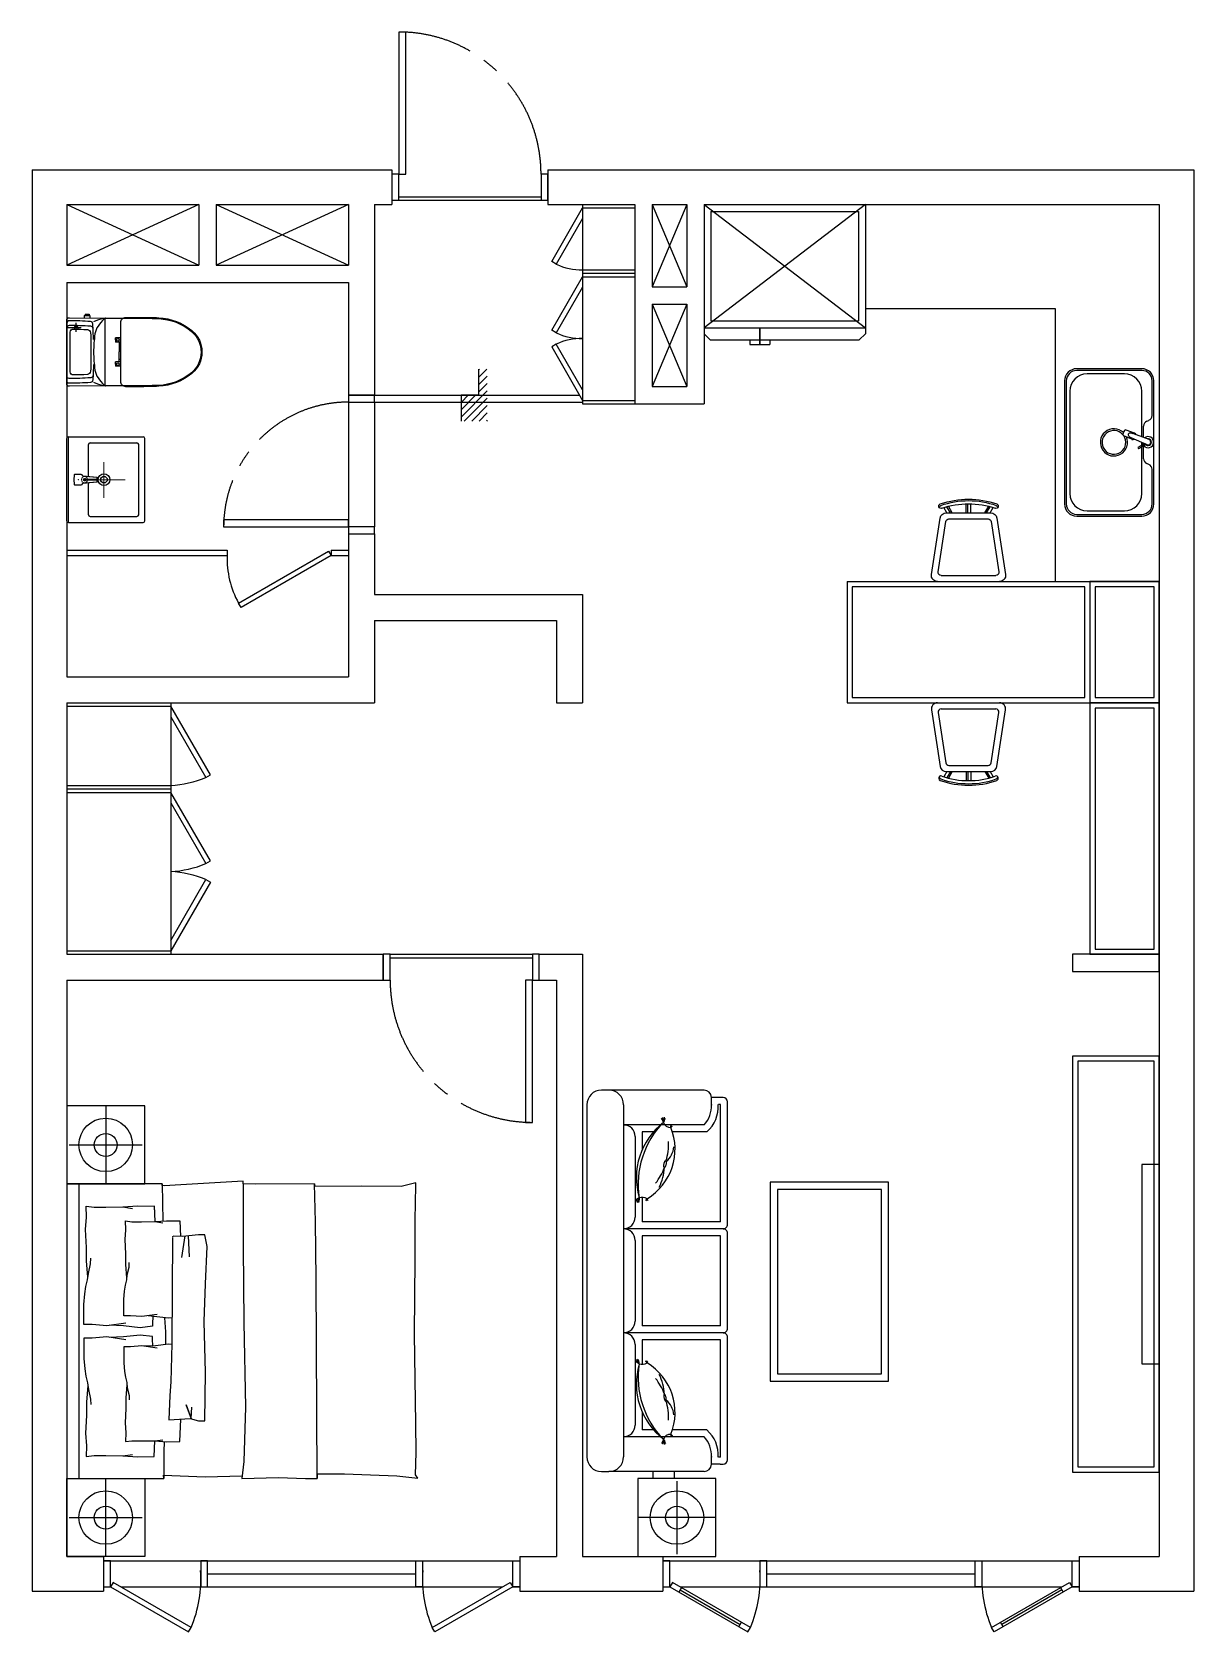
# Model space of a CAD drawing. Header units: millimetres. Extents: x 0 to 6700, y -235 to 8995.
import ezdxf

# ---------------------------------------------------------------- set-up
doc = ezdxf.new("R2010")
doc.units = ezdxf.units.MM
doc.linetypes.add('CENTER', pattern=[2, 1.25, -0.25, 0.25, -0.25])
doc.linetypes.add('CENTER2', pattern=[28.575, 19.05, -3.175, 3.175, -3.175])
for name, color, linetype in [('가구보조선', 8, 'Continuous'), ('가구선', 4, 'Continuous'), ('내벽선', 2, 'Continuous'), ('보조선', 8, 'Continuous'), ('입면선', 2, 'Continuous'), ('창호보조선', 8, 'Continuous'), ('창호선', 4, 'Continuous'), ('해치선', 5, 'Continuous')]:
    doc.layers.add(name, color=color, linetype=linetype)
doc.layers.add('외벽선', color=2, linetype='Continuous', lineweight=25)

# ---------------------------------------------------------------- blocks, each defined once
blk = doc.blocks.new('문900')
at = {"layer": '창호보조선', "linetype": 'CENTER2', "ltscale": 30}
blk.add_arc((15954.3, 22383.5), 820, 360, 90, dxfattribs=at)
at = {"layer": '창호선'}
for points in [[(15954.3, 22383.5), (15994.3, 22383.5), (15994.3, 23203.5), (15954.3, 23203.5)], [(15914.3, 22233.5), (15954.3, 22233.5), (15954.3, 22383.5), (15914.3, 22383.5)], [(16774.3, 22233.5), (16814.3, 22233.5), (16814.3, 22383.5), (16774.3, 22383.5)]]:
    blk.add_lwpolyline(points, close=True, dxfattribs=at)
blk = doc.blocks.new('문800')
at = {"layer": '창호보조선', "linetype": 'CENTER2', "ltscale": 30}
blk.add_arc((15954.3, 22383.5), 720, 360, 90, dxfattribs=at)
at = {"layer": '창호선'}
for points in [[(15954.3, 22383.5), (15994.3, 22383.5), (15994.3, 23103.5), (15954.3, 23103.5)], [(15914.3, 22233.5), (15954.3, 22233.5), (15954.3, 22383.5), (15914.3, 22383.5)], [(16674.3, 22233.5), (16714.3, 22233.5), (16714.3, 22383.5), (16674.3, 22383.5)]]:
    blk.add_lwpolyline(points, close=True, dxfattribs=at)
blk = doc.blocks.new('양변기')
at = {"layer": '가구보조선', "color": 8}
for p, q in [((314.9, 7238.6), (314.9, 7224.7)), ((314.9, 7238.6), (347.9, 7238.6)), ((319.9, 7247.3), (319.9, 7238.6)), ((319.9, 7247.3), (342.9, 7247.3)), ((342.9, 7247.3), (342.9, 7238.6)), ((347.9, 7238.6), (347.9, 7224.3)), ((296.6, 7168.2), (219.2, 7168.3)), ((268.6, 7145), (268.6, 7196.9)), ((525.2, 7110.8), (495.6, 7110.8)), ((495.6, 7098.2), (495.6, 7110.8)), ((495.6, 7098.2), (495.6, 7085.7)), ((525.2, 7085.7), (495.6, 7085.7)), ((516.2, 7085.7), (516.2, 7029.8)), ((525.2, 7073.8), (516.2, 7073.8)), ((516.2, 6970.8), (516.2, 7029.8)), ((525.2, 6959.8), (525.2, 7099.8)), ((525.2, 6970.8), (495.6, 6970.8)), ((495.6, 6958.2), (495.6, 6970.8)), ((495.6, 6958.2), (495.6, 6945.7)), ((525.2, 6945.7), (495.6, 6945.7)), ((525.2, 6985.8), (516.2, 6985.8))]:
    blk.add_line(p, q, dxfattribs=at)
for points in [[(368.2, 7099.7, 0.008314), (364.3, 7189.9, 0.373546), (350.5, 7204, 0.022346), (228.5, 7208.4, 0.411832), (213.6, 7193.4)], [(429.4, 7218.7, 0.059514), (394.9, 7177, 0.12263), (376.4, 7132.4, 0.037359), (368.6, 7028.2, 0.037359), (376.4, 6924.1, 0.12263), (394.9, 6879.4, 0.059514), (429.4, 6837.8)], [(438.6, 7223.2, 0.414214), (433.6, 7218.2), (433.6, 7028.2), (433.6, 6838.2, 0.414214), (438.6, 6833.2)], [(365.8, 7162.8, 0.379627), (351.8, 7177, 0.019147), (228.5, 7180.9, 0.412269), (213.6, 7165.9)], [(368.2, 6956.8, -0.008314), (364.3, 6866.6, -0.373546), (350.5, 6852.5, -0.022346), (228.5, 6848, -0.411832), (213.6, 6863)], [(365.8, 6893.7, -0.379627), (351.8, 6879.5, -0.019147), (228.5, 6875.6, -0.412269), (213.6, 6890.6)]]:
    blk.add_lwpolyline(points, format="xyb", dxfattribs=at)
blk.add_lwpolyline([(353.6, 7028.2, -0.010217), (351.3, 6917.9, -0.381659), (332.8, 6898.8, -0.016917), (251.7, 6895.7, -0.415352), (233.6, 6913.7), (233.6, 7028.2), (233.6, 7142.7, -0.415352), (251.7, 7160.7, -0.016917), (332.8, 7157.7, -0.381659), (351.3, 7138.6, -0.010217)], format="xyb", close=True, dxfattribs=at)
for centre, radius in [((268.6, 7168.2), 10.5), ((508.6, 7098.2), 8), ((508.6, 6958.2), 8)]:
    blk.add_circle(centre, radius, dxfattribs=at)
for centre, start, end in [((494.1, 6920.9), 102.81715, 114.07631), ((494.1, 7135.6), 245.92369, 257.18285)]:
    blk.add_arc(centre, 308.7, start, end, dxfattribs=at)
at = {"layer": '가구선', "color": 4}
for points in [[(213.6, 7028.2), (213.6, 7210.7, -0.41788), (228.8, 7225.7), (428.6, 7223.2, -0.410556)], [(428.6, 7223.2), (646.3, 7223.2, -0.012201), (743.9, 7220.9, -0.162311), (932.5, 7147.5, -0.223191), (988.6, 7028.2, -0.223191), (932.5, 6908.9, -0.162311), (743.9, 6835.6, -0.012201), (646.3, 6833.2), (428.6, 6833.2)], [(525.2, 7099.8), (525.2, 7198.2, -0.414214), (555.2, 7228.2), (646.3, 7228.2, -0.012201), (744.1, 7225.9, -0.162311), (935.7, 7151.4, -0.223191), (993.6, 7028.2, -0.223191), (935.7, 6905.1, -0.162311), (744.1, 6830.6, -0.012201), (646.3, 6828.2), (555.2, 6828.2, -0.414214), (525.2, 6858.2), (525.2, 6959.8)], [(428.6, 6833.2), (228.8, 6830.7, -0.41788), (213.6, 6845.7), (213.6, 7028.2)]]:
    blk.add_lwpolyline(points, format="xyb", dxfattribs=at)
blk = doc.blocks.new('세면기')
at = {"layer": '가구보조선', "color": 8, "lineweight": 15}
for p, q in [((223.6, 6119.1), (223.6, 6614.1)), ((255, 6366.6), (256.3, 6394.4)), ((256.5, 6366.6), (257.8, 6394.4)), ((261, 6398.4), (297.8, 6398.4)), ((261, 6396.9), (297.8, 6396.9)), ((302.6, 6393.6), (302.6, 6393.2)), ((255, 6366.6), (256.2, 6339.5)), ((256.5, 6366.7), (257.7, 6339.6)), ((261, 6336.4), (297.8, 6336.4)), ((261, 6334.9), (297.8, 6334.9)), ((302.6, 6339.7), (302.6, 6340)), ((307, 6344.8), (388.4, 6352.6)), ((389.2, 6353.3), (389.2, 6364))]:
    blk.add_line(p, q, dxfattribs=at)
at = {"layer": '가구보조선', "color": 8}
for p, q in [((338.6, 6385.4), (338.6, 6569.1)), ((348.6, 6579.1), (618.6, 6579.1)), ((628.6, 6164.1), (628.6, 6569.1)), ((301.1, 6340), (301.1, 6339.7)), ((306.8, 6346.3), (318.2, 6347.4)), ((338.6, 6164.1), (338.6, 6347.8)), ((348.6, 6154.1), (618.6, 6154.1))]:
    blk.add_line(p, q, dxfattribs=at)
at = {"layer": '가구보조선', "color": 8, "linetype": 'CENTER', "lineweight": 15, "ltscale": 2}
for p, q in [((428.6, 6262.1), (428.6, 6467.3)), ((312.3, 6366.6), (550.3, 6366.6))]:
    blk.add_line(p, q, dxfattribs=at)
at = {"layer": '가구보조선', "color": 8, "lineweight": 15}
for points in [[(306.8, 6387), (387.7, 6379.3), (387.7, 6369.1)], [(318.2, 6385.8), (387.6, 6379.2), (387.6, 6369.1)], [(318.2, 6347.4), (387.6, 6354), (387.6, 6364.1)]]:
    blk.add_lwpolyline(points, dxfattribs=at)
blk.add_lwpolyline([(307, 6388.4), (388.4, 6380.7, -0.386714), (389.2, 6379.9), (389.2, 6369.1)], format="xyb", dxfattribs=at)
blk.add_lwpolyline([(312.3, 6364), (393.4, 6364), (393.4, 6369.1), (312.3, 6369.1)], close=True, dxfattribs=at)
at = {"layer": '가구보조선', "color": 8}
for radius in [34, 19]:
    blk.add_circle((428.6, 6366.6), radius, dxfattribs=at)
for centre, start, end in [((348.6, 6569.1), 90, 180), ((618.6, 6569.1), 0, 90), ((348.6, 6164.1), 180, 270), ((618.6, 6164.1), 270, 0)]:
    blk.add_arc(centre, 10, start, end, dxfattribs=at)
at = {"layer": '가구보조선', "color": 8, "lineweight": 15}
for centre, radius, start, end in [((261, 6393.6), 4.8, 90, 169.45563), ((261, 6393.6), 3.3, 90, 169.45563), ((297.8, 6393.6), 4.8, 0, 90), ((297.8, 6393.6), 3.3, 0, 90), ((316.5, 6366.6), 17.7, 8.10981, 351.39653), ((307.4, 6393.2), 6.3, 180, 264.56878), ((307.4, 6393.2), 4.8, 180, 264.56878), ((316.5, 6366.6), 7.7, 18.91522, 339.89406), ((261, 6339.7), 4.8, 182.52079, 270), ((261, 6339.7), 3.3, 182.52079, 270), ((297.8, 6339.7), 3.3, 270, 0), ((297.8, 6339.7), 4.8, 270, 0), ((307.4, 6340), 6.3, 95.43122, 180), ((307.4, 6340), 4.8, 95.43122, 180), ((388.4, 6353.3), 0.778, 275.43122, 0)]:
    blk.add_arc(centre, radius, start, end, dxfattribs=at)
at = {"layer": '가구보조선', "color": 8, "linetype": 'ByBlock', "lineweight": 15}
blk.add_point((280.8, 6366.6), dxfattribs=at)
at = {"layer": '가구선', "color": 4}
for p, q in [((213.6, 6129.1), (213.6, 6604.1)), ((223.6, 6614.1), (653.6, 6614.1)), ((663.6, 6129.1), (663.6, 6604.1)), ((223.6, 6119.1), (653.6, 6119.1))]:
    blk.add_line(p, q, dxfattribs=at)
for centre, start, end in [((223.6, 6604.1), 90, 180), ((653.6, 6604.1), 0, 90), ((223.6, 6129.1), 180, 270), ((653.6, 6129.1), 270, 0)]:
    blk.add_arc(centre, 10, start, end, dxfattribs=at)
blk = doc.blocks.new('씽크볼')
at = {"layer": '가구보조선', "color": 8}
for p, q in [((6388.2, 6936.8), (6013.2, 6936.8)), ((5953.2, 6876.8), (5953.2, 6166.8)), ((6288.2, 6916.8), (6073.2, 6916.8)), ((6448.2, 6676.8), (6448.2, 6876.8)), ((5973.2, 6816.8), (5973.2, 6226.8)), ((6388.2, 6553.4), (6388.2, 6816.8)), ((6416.7, 6643.7), (6429.8, 6649.1)), ((6331.8, 6539.5), (6284.4, 6560.3)), ((6346.3, 6575.5), (6297.7, 6593.3)), ((6430.6, 6537.9), (6336.9, 6572.2)), ((6398.2, 6549.7), (6398.2, 6616)), ((6418.6, 6508.2), (6327.4, 6548.4)), ((6383.3, 6502.5), (6365.6, 6493.2)), ((6365.6, 6493.2), (6369.7, 6485.4)), ((6387.4, 6494.7), (6369.7, 6485.4)), ((6383.3, 6502.5), (6387.4, 6494.7)), ((6407.2, 6513.3), (6384.1, 6501.1)), ((6409.8, 6508.3), (6386.7, 6496.1)), ((6388.2, 6226.8), (6388.2, 6521.6)), ((6398.2, 6427.7), (6398.2, 6502.2)), ((6429.8, 6394.5), (6416.7, 6400)), ((6448.2, 6166.8), (6448.2, 6366.8)), ((6013.2, 6106.8), (6388.2, 6106.8)), ((6073.2, 6126.8), (6288.2, 6126.8))]:
    blk.add_line(p, q, dxfattribs=at)
for centre, radius, start, end in [((6013.2, 6876.8), 60, 90, 180), ((6388.2, 6876.8), 60, 0, 90), ((6073.2, 6816.8), 100, 90, 180), ((6288.2, 6816.8), 100, 0, 90), ((6418.2, 6676.8), 30, 292.61986, 0), ((6227.7, 6521.8), 78.5, 45.81843, 23.97108), ((6227.7, 6521.8), 68.5, 40.53117, 34.24144), ((6287.7, 6567.6), 8, 167.54563, 246.23419), ((6345.7, 6554.8), 67.5, 148.5994, 167.54563), ((6295, 6585.8), 8, 69.91084, 148.5994), ((6316.5, 6566.6), 7.17, 158.07252, 195.90723), ((6326.3, 6569.4), 17.3, 195.90723, 220.00003), ((6316.5, 6566.6), 7.17, 120.2378, 158.07252), ((6321.6, 6557.8), 17.3, 96.145, 120.2378), ((6334.9, 6576.6), 28.6, 220.00003, 235.61516), ((6322.8, 6546.6), 28.6, 80.52987, 96.145), ((6320.2, 6530.5), 44.9, 68.07252, 80.52987), ((6340.8, 6560.5), 16, 16.78074, 69.91084), ((6428.2, 6616), 30, 112.61986, 180), ((6424.6, 6523.1), 32, 218.85292, 129.92787), ((6344.1, 6590), 44.9, 235.61516, 248.07252), ((6338.3, 6554.1), 16, 246.23419, 299.36429), ((6424.6, 6523.1), 32, 186.21716, 208.75802), ((6424.6, 6523.1), 20, 209.32499, 106.82004), ((6424.6, 6523.1), 16, 248.07252, 68.07252), ((6428.2, 6427.7), 30, 180, 247.38014), ((6418.2, 6366.8), 30, 0, 67.38014), ((6073.2, 6226.8), 100, 180, 270), ((6288.2, 6226.8), 100, 270, 0), ((6013.2, 6166.8), 60, 180, 270), ((6388.2, 6166.8), 60, 270, 0)]:
    blk.add_arc(centre, radius, start, end, dxfattribs=at)
at = {"layer": '가구선', "color": 4}
for p, q in [((6388.2, 6946.8), (6013.2, 6946.8)), ((5943.2, 6876.8), (5943.2, 6166.8)), ((6458.2, 6166.8), (6458.2, 6876.8)), ((6013.2, 6096.8), (6388.2, 6096.8))]:
    blk.add_line(p, q, dxfattribs=at)
for centre, start, end in [((6013.2, 6876.8), 90, 180), ((6388.2, 6876.8), 0, 90), ((6013.2, 6166.8), 180, 270), ((6388.2, 6166.8), 270, 0)]:
    blk.add_arc(centre, 70, start, end, dxfattribs=at)
blk = doc.blocks.new('냉장고')
at = {"layer": '가구보조선', "color": 8}
for p, q in [((3888.6, 7882.5), (4818.6, 7171)), ((4818.6, 7882.5), (3888.6, 7171)), ((3928.6, 7842.5), (4778.6, 7842.5)), ((3928.6, 7842.5), (3928.6, 7211)), ((4778.6, 7842.5), (4778.6, 7211)), ((3928.6, 7211), (4778.6, 7211)), ((3888.6, 7171), (4818.6, 7171)), ((4207.9, 7171), (4207.9, 7074.9)), ((4210.9, 7171), (4210.9, 7074.9)), ((4152.9, 7101.3), (4152.9, 7074.9)), ((4152.9, 7074.9), (4267.1, 7074.9)), ((4267.1, 7101), (4267.1, 7074.9))]:
    blk.add_line(p, q, dxfattribs=at)
at = {"layer": '가구선', "color": 4}
for p, q in [((3888.6, 7882.5), (4818.6, 7882.5)), ((3888.6, 7882.5), (3888.6, 7171)), ((4818.6, 7882.5), (4818.6, 7171)), ((3888.6, 7171), (3888.6, 7136)), ((3923.6, 7101), (3888.6, 7136)), ((4783.6, 7101), (4818.6, 7136)), ((4818.6, 7171), (4818.6, 7136)), ((3923.6, 7101), (4783.6, 7101))]:
    blk.add_line(p, q, dxfattribs=at)
blk = doc.blocks.new('침실선')
at = {"layer": '가구보조선', "color": 8}
for p, q in [((3688, 9039.5), (3688, 8589.5)), ((3688, 9024.7), (3688, 8604.3)), ((3477.9, 8814.5), (3898.2, 8814.5)), ((3533, 8589.5), (3533, 6889.5)), ((4014, 8589.5), (4018, 8375.4)), ((4480.7, 8589.9), (4480.7, 8225.4)), ((4480.7, 8589.9), (4480.7, 8589.9)), ((4898.5, 8370.8), (4892.7, 8589.9)), ((3576.5, 8397.7), (3575.4, 8461)), ((3575.4, 8461), (3621.4, 8455.2)), ((3621.4, 8455.2), (3689.2, 8455.2)), ((3689.2, 8455.2), (3785.8, 8456.4)), ((3785.8, 8456.4), (3843.2, 8448.3)), ((3788.1, 8456.4), (3870.8, 8462.1)), ((3870.8, 8462.1), (3967.4, 8461)), ((3967.4, 8463), (3971.4, 8372.2)), ((3967.4, 8461), (3971.3, 8372.2)), ((3571.9, 8326.4), (3576.5, 8397.7)), ((3576.5, 8222.9), (3571.9, 8326.4)), ((3799.6, 8268.3), (3803.3, 8325.3)), ((3803.3, 8325.3), (3802.4, 8376)), ((3802.4, 8376), (3839.2, 8371.4)), ((3839.2, 8371.4), (3893.4, 8371.4)), ((3893.4, 8371.4), (3970.7, 8372.3)), ((3970.7, 8372.3), (4016.7, 8365.8)), ((3972.5, 8372.3), (4038.7, 8376.9)), ((4038.7, 8376.9), (4116, 8376)), ((4116, 8376), (4120, 8286.5)), ((4901.5, 8042.4), (4898.5, 8370.8)), ((3576.5, 8145.8), (3576.5, 8222.9)), ((3803.3, 8185.4), (3799.6, 8268.3)), ((4073.5, 8280.7), (4068.4, 7667.7)), ((4081, 8288.5), (4070.9, 8283.4)), ((4131.4, 8286), (4081, 8288.5)), ((4143.8, 8289.2), (4124, 8164.3)), ((4222.2, 8296.1), (4131.4, 8286)), ((4163.6, 8289.2), (4169.6, 8168.2)), ((4260.1, 8296.1), (4222.2, 8296.1)), ((4272.7, 8227.9), (4260.1, 8296.1)), ((4262.6, 8013.4), (4272.7, 8227.9)), ((4480.7, 8225.4), (4484.9, 7790.5)), ((3584.6, 8051.4), (3576.5, 8145.8)), ((3588, 8073.3), (3600.7, 8128.5)), ((3600.7, 8128.5), (3601.8, 8160.7)), ((3803.3, 8123.8), (3803.3, 8185.4)), ((3809.7, 8048.3), (3803.3, 8123.8)), ((3822.6, 8110), (3823.5, 8135.8)), ((3574.2, 7997.4), (3583.4, 8035.3)), ((3583.4, 8035.3), (3588, 8073.3)), ((3801.5, 8005.1), (3808.8, 8035.4)), ((3808.8, 8035.4), (3812.5, 8065.8)), ((3812.5, 8065.8), (3822.6, 8110)), ((4907.3, 6890.9), (4901.5, 8042.4)), ((3562.7, 7893.8), (3567.3, 7954.8)), ((3567.3, 7954.8), (3574.2, 7997.4)), ((3792.3, 7922.2), (3795.9, 7971)), ((3795.9, 7971), (3801.5, 8005.1)), ((4255, 7796.4), (4262.6, 8013.4)), ((3562.7, 7836.3), (3562.7, 7893.8)), ((3792.3, 7876.2), (3792.3, 7922.2)), ((3792.3, 7829.3), (3792.3, 7876.2)), ((3562.7, 7777.6), (3562.7, 7836.3)), ((3609.9, 7777.6), (3562.7, 7777.6)), ((3693.8, 7770.7), (3609.9, 7777.6)), ((3804.1, 7786.8), (3693.8, 7770.7)), ((3790.3, 7770.7), (3707.6, 7774.2)), ((3885.8, 7759.2), (3790.3, 7770.7)), ((3830, 7829.3), (3792.3, 7829.3)), ((3897.1, 7823.8), (3830, 7829.3)), ((3958.2, 7768.4), (3885.8, 7759.2)), ((3985.4, 7836.6), (3897.1, 7823.8)), ((4050.7, 7814.5), (3932.1, 7828.9)), ((3959.7, 7825.5), (3958.2, 7783.4)), ((3958.2, 7783.4), (3958.2, 7768.4)), ((4026, 7817.5), (4033.2, 7735.9)), ((4069.6, 7817), (4050.7, 7814.5)), ((4262.6, 7501.1), (4255, 7796.4)), ((4484.9, 7790.5), (4493.2, 7301.1)), ((3609.9, 7699.4), (3562.7, 7699.4)), ((3562.7, 7699.4), (3562.7, 7640.7)), ((3693.8, 7706.3), (3609.9, 7699.4)), ((3804.1, 7690.2), (3693.8, 7706.3)), ((3790.3, 7706.3), (3707.6, 7702.9)), ((3885.8, 7717.8), (3790.3, 7706.3)), ((3958.2, 7708.6), (3885.8, 7717.8)), ((3958.2, 7693.7), (3958.2, 7708.6)), ((3959.6, 7654.7), (3958.2, 7693.7)), ((4050.7, 7664.5), (3974.4, 7655.3)), ((4033.2, 7735.9), (4031.8, 7662.2)), ((4068.3, 7662.3), (4050.7, 7664.5)), ((4068.4, 7667.7), (4063.4, 7448.2)), ((3562.7, 7640.7), (3562.7, 7583.2)), ((3562.7, 7583.2), (3567.3, 7522.2)), ((3830, 7649.8), (3792.3, 7649.8)), ((3792.3, 7649.8), (3792.3, 7602.8)), ((3792.3, 7602.8), (3792.3, 7556.8)), ((3897.1, 7655.3), (3830, 7649.8)), ((3985.4, 7642.4), (3897.1, 7655.3)), ((3974.4, 7655.3), (3908.1, 7652.5)), ((3567.3, 7522.2), (3574.2, 7479.7)), ((3574.2, 7479.7), (3583.4, 7441.7)), ((3792.3, 7556.8), (3795.9, 7508)), ((3795.9, 7508), (3801.5, 7474)), ((4258.6, 7223.4), (4262.6, 7501.1)), ((3584.6, 7425.6), (3576.5, 7331.3)), ((3583.4, 7441.7), (3588, 7403.8)), ((3588, 7403.8), (3600.7, 7348.5)), ((3801.5, 7474), (3808.8, 7443.6)), ((3809.7, 7430.7), (3803.3, 7355.3)), ((3808.8, 7443.6), (3812.5, 7413.2)), ((3812.5, 7413.2), (3822.6, 7369.1)), ((4063.4, 7448.2), (4056.8, 7369.7)), ((3576.5, 7331.3), (3576.5, 7254.2)), ((3600.7, 7348.5), (3601.8, 7316.3)), ((3803.3, 7293.6), (3799.6, 7210.8)), ((3803.3, 7355.3), (3803.3, 7293.6)), ((3822.6, 7369.1), (3823.5, 7343.3)), ((4056.8, 7369.7), (4051.8, 7228.4)), ((4183, 7231.9), (4151.3, 7315.2)), ((4151.3, 7315.2), (4181.1, 7235.9)), ((4181.1, 7235.9), (4185, 7301.4)), ((4493.2, 7301.1), (4484.9, 6987.5)), ((3576.5, 7254.2), (3571.9, 7150.7)), ((3799.6, 7210.8), (3803.3, 7153.7)), ((4051.8, 7228.4), (4175.3, 7236)), ((4116, 7103.1), (4121.7, 7232.7)), ((4175.3, 7236), (4223.3, 7223.4)), ((4223.3, 7223.4), (4258.6, 7223.4)), ((3571.9, 7150.7), (3576.5, 7079.3)), ((3803.3, 7153.7), (3802.4, 7103.1)), ((3802.4, 7103.1), (3839.2, 7107.7)), ((3839.2, 7107.7), (3893.4, 7107.7)), ((3893.4, 7107.7), (3970.7, 7106.8)), ((3970.7, 7106.8), (4016.7, 7113.2)), ((3576.5, 7079.3), (3575.4, 7016.1)), ((3575.4, 7016.1), (3621.4, 7021.8)), ((3621.4, 7021.8), (3689.2, 7021.8)), ((3689.2, 7021.8), (3785.8, 7020.7)), ((3785.8, 7020.7), (3843.2, 7028.7)), ((3788.1, 7020.7), (3870.8, 7014.9)), ((3870.8, 7014.9), (3967.4, 7016.1)), ((3967.4, 7016.1), (3971.4, 7106.9)), ((3972.5, 7106.8), (4038.7, 7102.2)), ((4025.1, 7103.1), (4022.7, 7043.5)), ((4022.7, 7043.5), (4022.7, 6944.6)), ((4038.7, 7102.2), (4116, 7103.1)), ((4022.7, 6944.6), (4022.7, 6889.5)), ((4484.9, 6987.5), (4473.7, 6890.9)), ((3688, 6439.5), (3688, 6889.5)), ((3688, 6454.3), (3688, 6874.7)), ((3477.9, 6664.5), (3898.2, 6664.5))]:
    blk.add_line(p, q, dxfattribs=at)
at = {"layer": '가구보조선', "color": 4}
for p, q in [((4480.7, 8589.9), (4480.7, 8604.6)), ((4549.9, 8587), (4480.7, 8589.9)), ((4026.1, 8579.1), (4013.5, 8580.1)), ((4089, 8581.4), (4026.1, 8579.1))]:
    blk.add_line(p, q, dxfattribs=at)
at = {"layer": '가구보조선', "color": 8}
for centre, radius in [((3688, 8814.5), 154.2), ((3688, 8814.5), 66.1), ((3688, 6664.5), 154.2), ((3688, 6664.5), 66.1)]:
    blk.add_circle(centre, radius, dxfattribs=at)
at = {"layer": '가구선', "color": 4}
for p, q in [((3463, 8589.5), (3463, 6889.5)), ((4014, 8589.5), (3463, 8589.5)), ((4013.5, 8580.1), (4013.5, 8589.5)), ((4480.7, 8604.6), (4089, 8581.4)), ((4892.7, 8589.9), (4549.9, 8587)), ((4892.7, 8589.9), (4893, 8573.6)), ((5476.3, 8595.4), (5392.4, 8574.4)), ((5476.3, 8579.4), (5476.3, 8595.4)), ((5164, 8576.8), (4893, 8573.6)), ((5392.4, 8574.4), (5164, 8576.8)), ((5471.6, 8381.2), (5476.3, 8579.4)), ((5471.6, 8155), (5471.6, 8381.2)), ((5469.1, 7723.2), (5471.6, 8155)), ((5476.1, 7207.8), (5469.1, 7723.2)), ((5478.5, 7039.9), (5476.1, 7207.8)), ((5473.8, 6911.7), (5478.5, 7039.9)), ((3463, 6889.5), (4022.7, 6889.5)), ((4022.7, 6889.5), (4022, 6908.6)), ((4022, 6908.6), (4261.3, 6899.1)), ((4261.3, 6899.1), (4474.9, 6905.2)), ((4473.7, 6890.9), (4684.7, 6896.7)), ((4684.7, 6896.7), (4839.9, 6890.9)), ((4839.9, 6890.9), (4907.3, 6890.9)), ((4907.2, 6917.8), (5065.7, 6917.8)), ((4907.2, 6917.8), (4907.2, 6890.9)), ((5065.7, 6917.8), (5214.9, 6910.8)), ((5214.9, 6910.8), (5366.6, 6906.1)), ((5366.6, 6906.1), (5487.8, 6892.1)), ((5487.8, 6892.1), (5473.8, 6911.7))]:
    blk.add_line(p, q, dxfattribs=at)
for points in [[(3463, 9039.5), (3463, 8589.5), (3913, 8589.5), (3913, 9039.5), (3463, 9039.5)], [(3463, 6439.5), (3463, 6889.5), (3913, 6889.5), (3913, 6439.5), (3463, 6439.5)], [(4474.9, 6905.2), (4473.7, 6890.9)]]:
    blk.add_lwpolyline(points, dxfattribs=at)
blk = doc.blocks.new('단차표기')
at = {"layer": '가구보조선', "color": 8}
for p, q in [((9698.7, 13289.5), (9650.7, 13241.5)), ((9656.2, 13289.5), (9650.7, 13283.9)), ((9700.7, 13249.1), (9650.7, 13199.1)), ((9700.7, 13206.7), (9650.7, 13156.7)), ((9700.7, 13164.2), (9551.2, 13014.8)), ((9633.5, 13139.5), (9551.2, 13057.2)), ((9591.1, 13139.5), (9551.2, 13099.6)), ((9700.7, 13121.8), (9568.4, 12989.5)), ((9700.7, 13079.4), (9610.8, 12989.5)), ((9700.7, 13037), (9653.2, 12989.5)), ((9700.7, 12994.5), (9695.6, 12989.5))]:
    blk.add_line(p, q, dxfattribs=at)
at = {"layer": '가구선', "color": 4}
blk.add_lwpolyline([(9650.7, 13289.5), (9650.7, 13139.5), (9550.7, 13139.5), (9550.7, 12989.5)], dxfattribs=at)
blk = doc.blocks.new('식탁의자')
at = {"layer": '가구보조선', "color": 8, "linetype": 'ByBlock', "ltscale": 40}
for p, q in [((15852.7, 11052.9), (16169.4, 11052.9)), ((16141.6, 10742.2), (16186.8, 11032.6)), ((15897.9, 10727.3), (16124.2, 10727.3)), ((15886.2, 10692.1), (15868.7, 10661.7)), ((15906.5, 10692.1), (15886, 10656.5)), ((15916.7, 10692.1), (15894.8, 10654.1)), ((15997.9, 10692.1), (15997.9, 10639.5)), ((16006.7, 10692.1), (16006.7, 10639.5)), ((16024.3, 10692.1), (16024.3, 10639.5)), ((16105.4, 10692.1), (16127.3, 10654.1)), ((16115.6, 10692.1), (16136.1, 10656.5)), ((16135.9, 10692.1), (16153.5, 10661.7))]:
    blk.add_line(p, q, dxfattribs=at)
for centre, radius, start, end in [((15852.7, 11035.3), 17.6, 90, 188.84181), ((16169.4, 11035.3), 17.6, 351.15819, 90), ((15897.9, 10744.9), 17.6, 188.84181, 270), ((16124.2, 10744.9), 17.6, 270, 351.15819), ((15852.4, 10653.3), 13.2, 70.58113, 250.58113), ((15859, 10665.3), 18.1, 194.71661, 243.44761), ((16011.1, 11103.4), 490.5, 250.58113, 289.41887), ((16011.1, 11103.4), 481.7, 250.58113, 289.41887), ((16011.1, 11103.4), 464.1, 250.58113, 289.41887), ((16169.7, 10653.3), 13.2, 289.41887, 109.41887), ((16163.1, 10665.3), 18.1, 296.55239, 345.28339)]:
    blk.add_arc(centre, radius, start, end, dxfattribs=at)
at = {"layer": '가구선', "color": 4}
for p, q in [((15832.2, 11088.1), (16190, 11088.1)), ((15797.4, 11047.5), (15848, 10721.9)), ((16174.1, 10721.9), (16224.7, 11047.5)), ((15882.8, 10692.1), (16139.3, 10692.1))]:
    blk.add_line(p, q, dxfattribs=at)
at = {"layer": '가구선', "color": 8, "linetype": 'ByBlock', "ltscale": 40}
blk.add_line((15835.3, 11032.6), (15880.5, 10742.2), dxfattribs=at)
at = {"layer": '가구선', "color": 4}
for centre, start, end in [((15832.2, 11052.9), 90, 188.84181), ((16190, 11052.9), 351.15819, 90), ((15882.8, 10727.3), 188.84181, 270), ((16139.3, 10727.3), 270, 351.15819)]:
    blk.add_arc(centre, 35.2, start, end, dxfattribs=at)

msp = doc.modelspace()

# ---------------------------------------------------------------- linework, layer by layer
at = {"layer": '가구보조선', "ltscale": 60}
for p, q in [((3175, 7980), (3475, 7980)), ((3175, 7623.2), (3475, 7623.2)), ((3175, 7603.2), (3475, 7603.2)), ((3175, 7583.2), (3475, 7583.2)), ((3175, 6870), (3475, 6870)), ((200, 5105), (800, 5105)), ((200, 4648.2), (800, 4648.2)), ((200, 4628.2), (800, 4628.2)), ((200, 4608.2), (800, 4608.2)), ((200, 3695), (800, 3695))]:
    msp.add_line(p, q, dxfattribs=at)
at = {"layer": '가구보조선', "color": 8}
for p, q in [((3970.5, 2808.5), (3957.4, 2808.1)), ((3970.5, 2130.8), (3970.5, 2808.5)), ((3410.5, 2690.8), (3427.4, 2690.8)), ((3478.1, 2623.2), (3478.1, 2158.3)), ((3583.8, 2650.8), (3518.1, 2650.8)), ((3518.1, 2650.8), (3518.1, 2546.5)), ((3891.5, 2650.8), (3692.2, 2650.8)), ((4897.3, 2317.7), (4297.6, 2317.7)), ((4297.6, 2317.7), (4297.6, 1254.2)), ((4897.3, 1254.2), (4897.3, 2317.7)), ((3518.1, 2272.5), (3518.1, 2130.8)), ((3970.5, 2130.8), (3518.1, 2130.8)), ((3518.1, 2050.8), (3518.1, 1530.8)), ((3970.5, 2050.8), (3518.1, 2050.8)), ((3970.5, 1530.8), (3970.5, 2050.8)), ((3478.1, 2023.2), (3478.1, 1558.3)), ((3970.5, 1530.8), (3518.1, 1530.8)), ((3478.1, 1423.2), (3478.1, 958.3)), ((3970.5, 1450.8), (3518.1, 1450.8)), ((3518.1, 1450.8), (3518.1, 1309.1)), ((3970.5, 773), (3970.5, 1450.8)), ((4297.6, 1254.2), (4897.3, 1254.2)), ((3518.1, 1036.9), (3518.1, 930.8)), ((3583.8, 930.8), (3518.1, 930.8)), ((3891.5, 930.8), (3692.2, 930.8)), ((3970.5, 773), (3957.4, 773)), ((3702.1, 690.8), (3702.1, 650)), ((3718.8, 635.2), (3718.8, 214.8)), ((3943.8, 425), (3493.8, 425)), ((3929, 425), (3508.6, 425))]:
    msp.add_line(p, q, dxfattribs=at)
at = {"layer": '가구보조선', "color": 8, "linetype": 'Continuous'}
for p, q in [((3635.3, 2719), (3629.6, 2728.7)), ((3638.6, 2710.8), (3635.3, 2719)), ((3637.4, 2723.3), (3637.4, 2733)), ((3641.2, 2705.1), (3637.4, 2723.3)), ((3641.2, 2705.1), (3638.6, 2710.8)), ((3641.2, 2705.1), (3643.8, 2713.9)), ((3641.2, 2705.1), (3646.8, 2713.8)), ((3643.8, 2713.9), (3644.9, 2721.5)), ((3644.9, 2721.5), (3646.3, 2734.6)), ((3646.8, 2713.8), (3649.1, 2720.9)), ((3649.1, 2720.9), (3653.2, 2729)), ((3683.4, 2685.2), (3681.3, 2687.8)), ((3682.6, 2681), (3683.4, 2685.2)), ((3682.9, 2676.2), (3682.6, 2681)), ((3682.9, 2676.2), (3683.7, 2681.2)), ((3682.9, 2676.2), (3685.2, 2679.7)), ((3682.9, 2676.2), (3685.3, 2677.8)), ((3683.7, 2681.2), (3685.4, 2686.4)), ((3685.4, 2686.4), (3684.5, 2689.2)), ((3685.2, 2679.7), (3687.9, 2683.3)), ((3685.3, 2677.8), (3688.3, 2680.7)), ((3687.9, 2683.3), (3689.5, 2686.1)), ((3688.3, 2680.7), (3692.4, 2682.6)), ((3488.6, 2262.4), (3478.1, 2258.3)), ((3487.5, 2257.8), (3481.6, 2250.1)), ((3501.7, 2269.8), (3487.5, 2257.8)), ((3494.6, 2254.6), (3487.7, 2243.3)), ((3496.2, 2266.9), (3488.6, 2262.4)), ((3498.4, 2261.2), (3494.6, 2254.6)), ((3501.7, 2269.8), (3496.2, 2266.9)), ((3498.3, 2252.5), (3496.5, 2243.6)), ((3500.7, 2259.5), (3498.3, 2252.5)), ((3501.7, 2269.8), (3498.4, 2261.2)), ((3501.7, 2269.8), (3500.7, 2259.5)), ((3541.3, 2257.1), (3538.1, 2256.3)), ((3542.2, 2254.9), (3539.8, 2253.2)), ((3543.3, 2260.8), (3541.3, 2257.1)), ((3544, 2260.1), (3542.2, 2254.9)), ((3546.4, 2264.5), (3543.3, 2260.8)), ((3546.4, 2264.5), (3544, 2260.1)), ((3546.1, 2255.8), (3545.6, 2252.6)), ((3546.2, 2260.3), (3546.1, 2255.8)), ((3546.4, 2264.5), (3546.2, 2260.3)), ((3546.4, 2264.5), (3547.4, 2261.8)), ((3547.4, 2261.8), (3548, 2257.6)), ((3548, 2257.6), (3550, 2253.6)), ((3488.6, 1319.1), (3478.1, 1323.3)), ((3487.5, 1323.8), (3481.6, 1331.4)), ((3501.7, 1311.7), (3487.5, 1323.8)), ((3494.6, 1326.9), (3487.7, 1338.2)), ((3496.2, 1314.7), (3488.6, 1319.1)), ((3498.4, 1320.3), (3494.6, 1326.9)), ((3501.7, 1311.7), (3496.2, 1314.7)), ((3498.3, 1329), (3496.5, 1337.9)), ((3500.7, 1322), (3498.3, 1329)), ((3501.7, 1311.7), (3498.4, 1320.3)), ((3501.7, 1311.7), (3500.7, 1322)), ((3541.3, 1324.4), (3538.1, 1325.2)), ((3542.2, 1326.6), (3539.8, 1328.3)), ((3543.3, 1320.7), (3541.3, 1324.4)), ((3544, 1321.4), (3542.2, 1326.6)), ((3546.4, 1317), (3543.3, 1320.7)), ((3546.4, 1317), (3544, 1321.4)), ((3546.1, 1325.7), (3545.6, 1328.9)), ((3546.2, 1321.3), (3546.1, 1325.7)), ((3546.4, 1317), (3546.2, 1321.3)), ((3546.4, 1317), (3547.4, 1319.7)), ((3547.4, 1319.7), (3548, 1323.9)), ((3548, 1323.9), (3550, 1327.9)), ((3635.3, 862.5), (3629.6, 852.8)), ((3638.6, 870.7), (3635.3, 862.5)), ((3641.2, 876.4), (3637.4, 858.2)), ((3637.4, 858.2), (3637.4, 848.6)), ((3641.2, 876.4), (3638.6, 870.7)), ((3641.2, 876.4), (3643.8, 867.6)), ((3641.2, 876.4), (3646.8, 867.7)), ((3643.8, 867.6), (3644.9, 860)), ((3644.9, 860), (3646.3, 846.9)), ((3646.8, 867.7), (3649.1, 860.7)), ((3649.1, 860.7), (3653.2, 852.6)), ((3683.4, 896.3), (3681.3, 893.7)), ((3682.9, 905.3), (3682.6, 900.5)), ((3682.6, 900.5), (3683.4, 896.3)), ((3682.9, 905.3), (3685.2, 901.8)), ((3682.9, 905.3), (3685.3, 903.8)), ((3682.9, 905.3), (3683.7, 900.4)), ((3683.7, 900.4), (3685.4, 895.1)), ((3685.4, 895.1), (3684.5, 892.4)), ((3685.2, 901.8), (3687.9, 898.3)), ((3685.3, 903.8), (3688.3, 900.8)), ((3687.9, 898.3), (3689.5, 895.4)), ((3688.3, 900.8), (3692.4, 898.9))]:
    msp.add_line(p, q, dxfattribs=at)
at = {"layer": '가구보조선', "ltscale": 60}
for points in [[(6070, 5795), (4730, 5795), (4730, 5155), (6070, 5155)], [(6470, 5795), (6130, 5795), (6130, 5155), (6470, 5155)], [(6130, 3705), (6470, 3705), (6470, 5095), (6130, 5095)], [(6030, 717.5), (6470, 717.5), (6470, 3057.5), (6030, 3057.5)]]:
    msp.add_lwpolyline(points, close=True, dxfattribs=at)
at = {"layer": '가구보조선', "color": 8}
msp.add_lwpolyline([(3582.1, 650), (3582.1, 690.8)], dxfattribs=at)
for radius in [154.2, 66.1]:
    msp.add_circle((3718.8, 425), radius, dxfattribs=at)
at = {"layer": '가구보조선', "ltscale": 60}
for centre, radius, start, end in [((3165.9, 7951.6), 328.3, 244.13143, 271.58161), ((3165.9, 7554.8), 328.3, 244.13143, 271.58161), ((3165.9, 6898.4), 328.3, 88.41839, 115.86857), ((765, 5268), 620.6, 273.2312, 292.48026), ((765, 4771.2), 620.6, 273.2312, 292.48026), ((765, 3532), 620.6, 67.51974, 86.7688)]:
    msp.add_arc(centre, radius, start, end, dxfattribs=at)
at = {"layer": '가구보조선', "color": 8}
for centre, radius, start, end in [((3758.5, 2798.9), 199, 311.90934, 2.66344), ((3410.5, 2623.2), 67.6, 0, 90), ((3410.5, 2158.3), 67.6, 270, 0.00099), ((3410.5, 2023.2), 67.6, 0, 90), ((3410.5, 1558.3), 67.6, 270, 0.00099), ((3410.5, 1423.2), 67.6, 0, 90), ((3410.5, 958.3), 67.6, 270, 0.00099), ((3758.5, 782.6), 199, 357.2267, 48.09066)]:
    msp.add_arc(centre, radius, start, end, dxfattribs=at)
at = {"layer": '가구보조선', "color": 8, "linetype": 'Continuous'}
for centre, radius, start, end in [((3889, 2385.7), 404.2, 127.8012, 196.66221), ((3999.9, 2350.2), 504.6, 135.29893, 189.16448), ((3681.4, 2718.6), 42.4, 198.57509, 271.93431), ((3376, 2549.4), 332, 300.88724, 22.44407), ((3373.5, 2573.3), 296.4, 342.09758, 4.15574), ((3580.5, 2572.4), 120.2, 309.14497, 355.67227), ((3350.7, 2550.2), 313.9, 321.38807, 340.24054), ((3368.7, 2455.7), 277.7, 333.32865, 357.59183), ((3518.4, 2219), 53.5, 58.34051, 108.13917), ((3889, 1195.8), 404.2, 163.33779, 232.1988), ((3999.9, 1231.4), 504.6, 170.83552, 224.70107), ((3518.4, 1362.5), 53.5, 251.86083, 301.65949), ((3376, 1032.1), 332, 337.55593, 59.11276), ((3350.7, 1031.4), 313.9, 19.75946, 38.61193), ((3368.7, 1125.8), 277.7, 2.40817, 26.67135), ((3373.5, 1008.2), 296.4, 355.84426, 17.90242), ((3580.5, 1009.1), 120.2, 4.32773, 50.85503), ((3681.4, 862.9), 42.4, 88.06569, 161.42491)]:
    msp.add_arc(centre, radius, start, end, dxfattribs=at)
for points in [[(3646.1, 2444), (3646.1, 2444), (3646.1, 2444), (3646.1, 2444), (3646.1, 2444), (3646.1, 2444), (3646.1, 2444), (3646.2, 2444), (3646.3, 2444), (3646.6, 2444.2), (3646.8, 2444.3), (3647.3, 2444.6), (3647.7, 2444.9), (3648.3, 2445.5), (3648.7, 2445.9), (3649.5, 2446.9), (3649.9, 2447.4), (3651.1, 2449.3), (3651.9, 2450.8), (3653.3, 2454.1), (3654, 2455.9), (3655.1, 2459.5), (3655.5, 2461.4), (3656.3, 2465.2), (3656.5, 2467.1), (3656.9, 2470.8), (3656.9, 2472.7), (3656.8, 2476.3), (3656.6, 2478), (3656.2, 2480.2), (3656, 2480.9), (3655.7, 2482.1), (3655.5, 2482.6), (3655.1, 2483.4), (3654.9, 2483.8), (3654.5, 2484.3), (3654.4, 2484.5), (3654.1, 2484.7), (3654.1, 2484.7), (3654, 2484.8), (3654, 2484.8), (3654, 2484.8), (3654, 2484.8), (3654, 2484.8), (3654, 2484.8), (3654, 2484.8), (3654, 2484.8), (3654, 2484.8), (3654, 2484.8), (3654, 2484.8), (3654, 2484.8), (3653.9, 2484.8), (3653.8, 2484.7), (3653.5, 2484.6), (3653.3, 2484.5), (3652.8, 2484.2), (3652.5, 2483.9), (3651.8, 2483.3), (3651.4, 2482.9), (3650.7, 2481.9), (3650.2, 2481.4), (3649, 2479.5), (3648.2, 2478), (3646.8, 2474.6), (3646.1, 2472.9), (3645.1, 2469.3), (3644.6, 2467.4), (3643.9, 2463.6), (3643.6, 2461.7), (3643.3, 2458), (3643.2, 2456.1), (3643.3, 2452.5), (3643.5, 2450.8), (3643.9, 2448.6), (3644.1, 2447.9), (3644.4, 2446.7), (3644.6, 2446.2), (3645, 2445.4), (3645.2, 2445), (3645.6, 2444.5), (3645.7, 2444.3), (3646, 2444.1), (3646.1, 2444.1), (3646.1, 2444), (3646.1, 2444), (3646.1, 2444), (3646.1, 2444), (3646.1, 2444), (3646.1, 2444), (3646.1, 2444)], [(3646.1, 1137.5), (3646.1, 1137.5), (3646.1, 1137.5), (3646.1, 1137.5), (3646.1, 1137.5), (3646.1, 1137.5), (3646.1, 1137.5), (3646.2, 1137.5), (3646.3, 1137.5), (3646.6, 1137.4), (3646.8, 1137.3), (3647.3, 1136.9), (3647.7, 1136.7), (3648.3, 1136), (3648.7, 1135.6), (3649.5, 1134.7), (3649.9, 1134.1), (3651.1, 1132.2), (3651.9, 1130.7), (3653.3, 1127.4), (3654, 1125.6), (3655.1, 1122), (3655.5, 1120.1), (3656.3, 1116.4), (3656.5, 1114.5), (3656.9, 1110.7), (3656.9, 1108.8), (3656.8, 1105.2), (3656.6, 1103.5), (3656.2, 1101.3), (3656, 1100.7), (3655.7, 1099.5), (3655.5, 1098.9), (3655.1, 1098.1), (3654.9, 1097.8), (3654.5, 1097.2), (3654.4, 1097.1), (3654.1, 1096.8), (3654.1, 1096.8), (3654, 1096.8), (3654, 1096.8), (3654, 1096.8), (3654, 1096.8), (3654, 1096.8), (3654, 1096.8), (3654, 1096.8), (3654, 1096.8), (3654, 1096.8), (3654, 1096.8), (3654, 1096.8), (3654, 1096.8), (3653.9, 1096.8), (3653.8, 1096.8), (3653.5, 1096.9), (3653.3, 1097), (3652.8, 1097.4), (3652.5, 1097.6), (3651.8, 1098.2), (3651.4, 1098.6), (3650.7, 1099.6), (3650.2, 1100.2), (3649, 1102), (3648.2, 1103.5), (3646.8, 1106.9), (3646.1, 1108.6), (3645.1, 1112.3), (3644.6, 1114.1), (3643.9, 1117.9), (3643.6, 1119.8), (3643.3, 1123.6), (3643.2, 1125.4), (3643.3, 1129.1), (3643.5, 1130.8), (3643.9, 1133), (3644.1, 1133.6), (3644.4, 1134.8), (3644.6, 1135.3), (3645, 1136.1), (3645.2, 1136.5), (3645.6, 1137), (3645.7, 1137.2), (3646, 1137.4), (3646.1, 1137.5), (3646.1, 1137.5), (3646.1, 1137.5), (3646.1, 1137.5), (3646.1, 1137.5), (3646.1, 1137.5), (3646.1, 1137.5), (3646.1, 1137.5)]]:
    msp.add_open_spline(points, degree=3, knots=[0, 0, 0, 0, 0.032725, 0.032725, 0.06545, 0.06545, 0.1309, 0.1309, 0.261799, 0.261799, 0.392699, 0.392699, 0.523599, 0.523599, 0.654498, 0.654498, 0.785398, 0.785398, 1.047198, 1.047198, 1.308997, 1.308997, 1.570796, 1.570796, 1.832596, 1.832596, 2.094395, 2.094395, 2.356194, 2.356194, 2.487094, 2.487094, 2.617994, 2.617994, 2.748894, 2.748894, 2.879793, 2.879793, 3.010693, 3.010693, 3.076143, 3.076143, 3.108868, 3.108868, 3.141593, 3.141593, 3.174318, 3.174318, 3.207043, 3.207043, 3.272492, 3.272492, 3.403392, 3.403392, 3.534292, 3.534292, 3.665191, 3.665191, 3.796091, 3.796091, 3.926991, 3.926991, 4.18879, 4.18879, 4.45059, 4.45059, 4.712389, 4.712389, 4.974188, 4.974188, 5.235988, 5.235988, 5.497787, 5.497787, 5.628687, 5.628687, 5.759587, 5.759587, 5.890486, 5.890486, 6.021386, 6.021386, 6.152286, 6.152286, 6.217735, 6.217735, 6.25046, 6.25046, 6.283185, 6.283185, 6.283185, 6.283185], dxfattribs=at)
at = {"layer": '가구보조선', "color": 8}
msp.add_point((3917.4, 2806.3), dxfattribs=at)
at = {"layer": '가구선', "ltscale": 60}
for p, q in [((3175, 8000), (3175, 6850)), ((4805, 7400), (5900, 7400)), ((5900, 7400), (5900, 5825)), ((1975, 6900), (3157.7, 6900)), ((3175, 6850), (3475, 6850)), ((4700, 5825), (4700, 5125)), ((4700, 5825), (6500, 5825)), ((800, 5125), (800, 3675)), ((4700, 5125), (6500, 5125))]:
    msp.add_line(p, q, dxfattribs=at)
at = {"layer": '가구선', "color": 4}
for p, q in [((3326.1, 2890.8), (3283.8, 2890.8)), ((3875.2, 2890.8), (3326.1, 2890.8)), ((3875.2, 2890.8), (3326.1, 2890.8)), ((3199.3, 2806.3), (3199.3, 775.2)), ((3410.5, 2806.3), (3410.5, 775.2)), ((3917.4, 2806.3), (3917.4, 2848.5)), ((3985.2, 2848.5), (3917.4, 2848.5)), ((4010.5, 2116.1), (4010.5, 2823.2)), ((3875.2, 2690.8), (3410.5, 2690.8)), ((4939.5, 2359.9), (4255.3, 2359.9)), ((4255.3, 2359.9), (4255.3, 1211.9)), ((4939.5, 1211.9), (4939.5, 2359.9)), ((3985.2, 2090.8), (3410.5, 2090.8)), ((4010.5, 1516.1), (4010.5, 2065.4)), ((3985.2, 1490.8), (3410.5, 1490.8)), ((4010.5, 758.3), (4010.5, 1465.4)), ((4255.3, 1211.9), (4939.5, 1211.9)), ((3875.2, 890.8), (3410.5, 890.8)), ((3917.4, 733), (3917.4, 775.2)), ((3283.8, 690.8), (3326.1, 690.8)), ((3875.2, 690.8), (3326.1, 690.8)), ((3968.3, 733), (3917.4, 733)), ((3968.3, 733), (3985.2, 733))]:
    msp.add_line(p, q, dxfattribs=at)
at = {"layer": '가구선'}
for points in [[(6500, 5825), (6100, 5825), (6100, 5125), (6500, 5125)], [(6100, 3675), (6500, 3675), (6500, 5125), (6100, 5125)], [(6000, 687.5), (6500, 687.5), (6500, 3087.5), (6000, 3087.5)], [(6400, 1312.5), (6500, 1312.5), (6500, 2462.5), (6400, 2462.5)]]:
    msp.add_lwpolyline(points, close=True, dxfattribs=at)
at = {"layer": '가구선', "color": 4}
msp.add_lwpolyline([(3943.8, 650), (3493.8, 650), (3493.8, 200), (3943.8, 200), (3943.8, 650)], dxfattribs=at)
for centre, radius, start, end in [((3283.8, 2806.3), 84.5, 90, 180), ((3326.1, 2806.3), 84.5, 0, 90), ((3875.2, 2848.5), 42.2, 0, 90), ((3758.5, 2798.9), 159, 317.16659, 2.66344), ((3985.2, 2823.2), 25.3, 0, 90), ((3985.2, 2116.1), 25.3, 270, 0.00157), ((3985.2, 2065.4), 25.3, 359.99843, 90), ((3985.2, 1516.1), 25.3, 270, 0.00157), ((3985.2, 1465.4), 25.3, 359.99843, 90), ((3758.5, 782.6), 159, 357.33656, 42.83341), ((3283.8, 775.2), 84.5, 180, 270), ((3326.1, 775.2), 84.5, 270, 0), ((3985.2, 758.3), 25.3, 270, 0), ((3875.2, 733), 42.2, 270, 0)]:
    msp.add_arc(centre, radius, start, end, dxfattribs=at)
at = {"layer": '가구선', "color": 8}
for p in [(3917.4, 2848.5), (3917.4, 775.2), (3917.4, 733)]:
    msp.add_point(p, dxfattribs=at)
at = {"layer": '내벽선'}
msp.add_line((6500, 3575), (6500, 200), dxfattribs=at)
msp.add_lwpolyline([(6000, 3575), (6500, 3575), (6500, 3675), (6000, 3675)], close=True, dxfattribs=at)
at = {"layer": '보조선'}
for p, q in [((2115, 8045), (2935, 8045)), ((200, 8000), (962.5, 7650)), ((962.5, 8000), (200, 7650)), ((1062.5, 8000), (1825, 7650)), ((1825, 8000), (1062.5, 7650)), ((2115, 8025), (2935, 8025)), ((3575, 8000), (3775, 7525)), ((3775, 8000), (3575, 7525)), ((3575, 7425), (3775, 6950)), ((3775, 7425), (3575, 6950)), ((1975, 6860), (3175, 6860)), ((2065, 3675), (2885, 3675)), ((2065, 3655), (2885, 3655))]:
    msp.add_line(p, q, dxfattribs=at)
at = {"layer": '외벽선', "ltscale": 60}
for p, q in [((0, 8200), (2075, 8200)), ((0, 8200), (0, 0)), ((2075, 8200), (2075, 8000)), ((2975, 8200), (6700, 8200)), ((2975, 8200), (2975, 8000)), ((6700, 8200), (6700, 0)), ((200, 8000), (962.5, 8000)), ((200, 8000), (200, 7650)), ((962.5, 8000), (962.5, 7650)), ((1062.5, 8000), (1825, 8000)), ((1062.5, 8000), (1062.5, 7650)), ((1825, 8000), (1825, 7650)), ((1975, 8000), (2075, 8000)), ((1975, 8000), (1975, 6900)), ((2975, 8000), (3475, 8000)), ((3475, 8000), (3475, 6850)), ((3575, 8000), (3775, 8000)), ((3575, 8000), (3575, 7525)), ((3775, 8000), (3775, 7525)), ((3875, 8000), (6500, 8000)), ((3875, 8000), (3875, 6850)), ((6500, 8000), (6500, 200)), ((200, 7650), (962.5, 7650)), ((1062.5, 7650), (1825, 7650)), ((200, 7550), (1825, 7550)), ((200, 7550), (200, 5275)), ((1825, 7550), (1825, 6900)), ((3575, 7525), (3775, 7525)), ((3575, 7425), (3775, 7425)), ((3575, 7425), (3575, 6950)), ((3775, 7425), (3775, 6950)), ((3575, 6950), (3775, 6950)), ((1825, 6900), (1975, 6900)), ((3475, 6850), (3875, 6850)), ((1825, 6100), (1825, 5275)), ((1825, 6100), (1975, 6100)), ((1975, 6100), (1975, 5750)), ((1975, 5750), (3175, 5750)), ((3175, 5750), (3175, 5125)), ((1975, 5600), (1975, 5125)), ((1975, 5600), (3025, 5600)), ((3025, 5600), (3025, 5125)), ((200, 5275), (1825, 5275)), ((200, 5125), (1975, 5125)), ((200, 5125), (200, 3675)), ((3025, 5125), (3175, 5125)), ((200, 3675), (2025, 3675)), ((2025, 3525), (2025, 3675)), ((2925, 3675), (3175, 3675)), ((2925, 3525), (2925, 3675)), ((3175, 3675), (3175, 200)), ((200, 3525), (2025, 3525)), ((200, 3525), (200, 200)), ((2925, 3525), (3025, 3525)), ((3025, 3525), (3025, 200)), ((200, 200), (412.5, 200)), ((412.5, 200), (412.5, 0)), ((2812.5, 200), (3025, 200)), ((2812.5, 200), (2812.5, 0)), ((3175, 200), (3637.5, 200)), ((3637.5, 200), (3637.5, 0)), ((6037.5, 200), (6500, 200)), ((6037.5, 200), (6037.5, 0)), ((0, 0), (412.5, 0)), ((2812.5, 0), (3637.5, 0)), ((6037.5, 0), (6700, 0))]:
    msp.add_line(p, q, dxfattribs=at)
at = {"layer": '창호보조선'}
for p, q in [((412.5, 175), (2812.5, 175)), ((3637.5, 175), (6037.5, 175)), ((412.5, 25), (452.5, 25)), ((512.5, 25), (2712.5, 25)), ((2772.5, 25), (2812.5, 25)), ((3637.5, 25), (3677.5, 25)), ((3737.5, 25), (5937.5, 25)), ((5997.5, 25), (6037.5, 25))]:
    msp.add_line(p, q, dxfattribs=at)
for centre, radius, start, end in [((1656.7, 5957.1), 532, 178.06862, 208.7726), ((241, 72.6), 733, 337.40686, 3.72471), ((2984, 72.6), 733, 176.27529, 202.59314), ((3466, 72.6), 733, 337.40686, 3.72471), ((6209, 72.6), 733, 176.27529, 202.59314)]:
    msp.add_arc(centre, radius, start, end, dxfattribs=at)
at = {"layer": '창호선'}
for p, q in [((1825, 6860), (1825, 6140)), ((1975, 6860), (1975, 6140)), ((3692.5, 51), (3677.5, 25)), ((3677.5, 25), (4127.8, -235)), ((4142.8, -209), (3692.5, 51)), ((3744.5, 21), (3729.5, -5)), ((3737, 8), (4083.4, -192)), ((5532.2, -209), (5982.5, 51)), ((5997.5, 25), (5547.2, -235)), ((5938, 8), (5591.6, -192)), ((5930.5, 21), (5945.5, -5)), ((5982.5, 51), (5997.5, 25)), ((4075.9, -205), (4090.9, -179)), ((5599.1, -205), (5584.1, -179)), ((4127.8, -235), (4142.8, -209)), ((5547.2, -235), (5532.2, -209))]:
    msp.add_line(p, q, dxfattribs=at)
at = {"layer": '창호선', "ltscale": 60}
for p, q in [((200, 6005), (1125, 6005)), ((1125, 6005), (1125, 5975)), ((1725, 6005), (1825, 6005)), ((1725, 6005), (1725, 5975)), ((200, 5975), (1125, 5975)), ((1725, 5975), (1825, 5975))]:
    msp.add_line(p, q, dxfattribs=at)
at = {"layer": '창호선', "color": 0}
for p, q in [((1012.5, 100), (2212.5, 100)), ((4237.5, 100), (5437.5, 100))]:
    msp.add_line(p, q, dxfattribs=at)
at = {"layer": '창호선'}
for points in [[(3175, 7920), (3022.7, 7656.2), (2996.7, 7671.2), (3175, 7980)], [(3175, 7523.2), (3022.7, 7259.4), (2996.7, 7274.4), (3175, 7583.2)], [(3175, 6930), (3022.7, 7193.8), (2996.7, 7178.8), (3175, 6870)], [(800, 5045), (1002.3, 4694.6), (1028.3, 4709.6), (800, 5105)], [(800, 4548.2), (1002.3, 4197.8), (1028.3, 4212.8), (800, 4608.2)], [(800, 3755), (1002.3, 4105.4), (1028.3, 4090.4), (800, 3695)]]:
    msp.add_lwpolyline(points, dxfattribs=at)
at = {"layer": '창호선', "ltscale": 60}
msp.add_lwpolyline([(1725, 5975), (1205.4, 5675), (1190.4, 5701), (1710, 6001)], close=True, dxfattribs=at)
at = {"layer": '창호선'}
for points in [[(412.5, 25), (452.5, 25), (452.5, 175), (412.5, 175)], [(972.5, 25), (1012.5, 25), (1012.5, 175), (972.5, 175)], [(2252.5, 25), (2212.5, 25), (2212.5, 175), (2252.5, 175)], [(2812.5, 25), (2772.5, 25), (2772.5, 175), (2812.5, 175)], [(3637.5, 25), (3677.5, 25), (3677.5, 175), (3637.5, 175)], [(4197.5, 25), (4237.5, 25), (4237.5, 175), (4197.5, 175)], [(5477.5, 25), (5437.5, 25), (5437.5, 175), (5477.5, 175)], [(6037.5, 25), (5997.5, 25), (5997.5, 175), (6037.5, 175)], [(452.5, 25), (902.8, -235), (917.8, -209), (467.5, 51)], [(2772.5, 25), (2322.2, -235), (2307.2, -209), (2757.5, 51)]]:
    msp.add_lwpolyline(points, close=True, dxfattribs=at)
at = {"layer": '해치선'}
msp.add_line((2935, 8025), (2935, 8025), dxfattribs=at)

# ---------------------------------------------------------------- block references
for name, p in [('냉장고', (-13.6, 117.5)), ('양변기', (-13.6, 120.7)), ('씽크볼', (10.7, 105.7)), ('세면기', (-13.6, 45.9))]:
    msp.add_blockref(name, p)
at = {"rotation": 90}
msp.add_blockref('문800', (24208.5, -9814.3), dxfattribs=at)
at = {"color": 8, "xscale": -1, "rotation": 180}
msp.add_blockref('식탁의자', (-10611.1, 16913.1), dxfattribs=at)
at = {"color": 8}
msp.add_blockref('식탁의자', (-10611.1, -5963.1), dxfattribs=at)
at = {"layer": '입면선', "color": 8}
for name, p in [('단차표기', (-7075.7, -6239.5)), ('침실선', (-3263, -6239.5))]:
    msp.add_blockref(name, p, dxfattribs=at)
at = {"layer": '창호선'}
msp.add_blockref('문900', (-13839.3, -14208.5), dxfattribs=at)
at = {"layer": '창호선', "rotation": 180}
msp.add_blockref('문900', (18839.3, 25908.5), dxfattribs=at)

doc.saveas('drawing.dxf')
